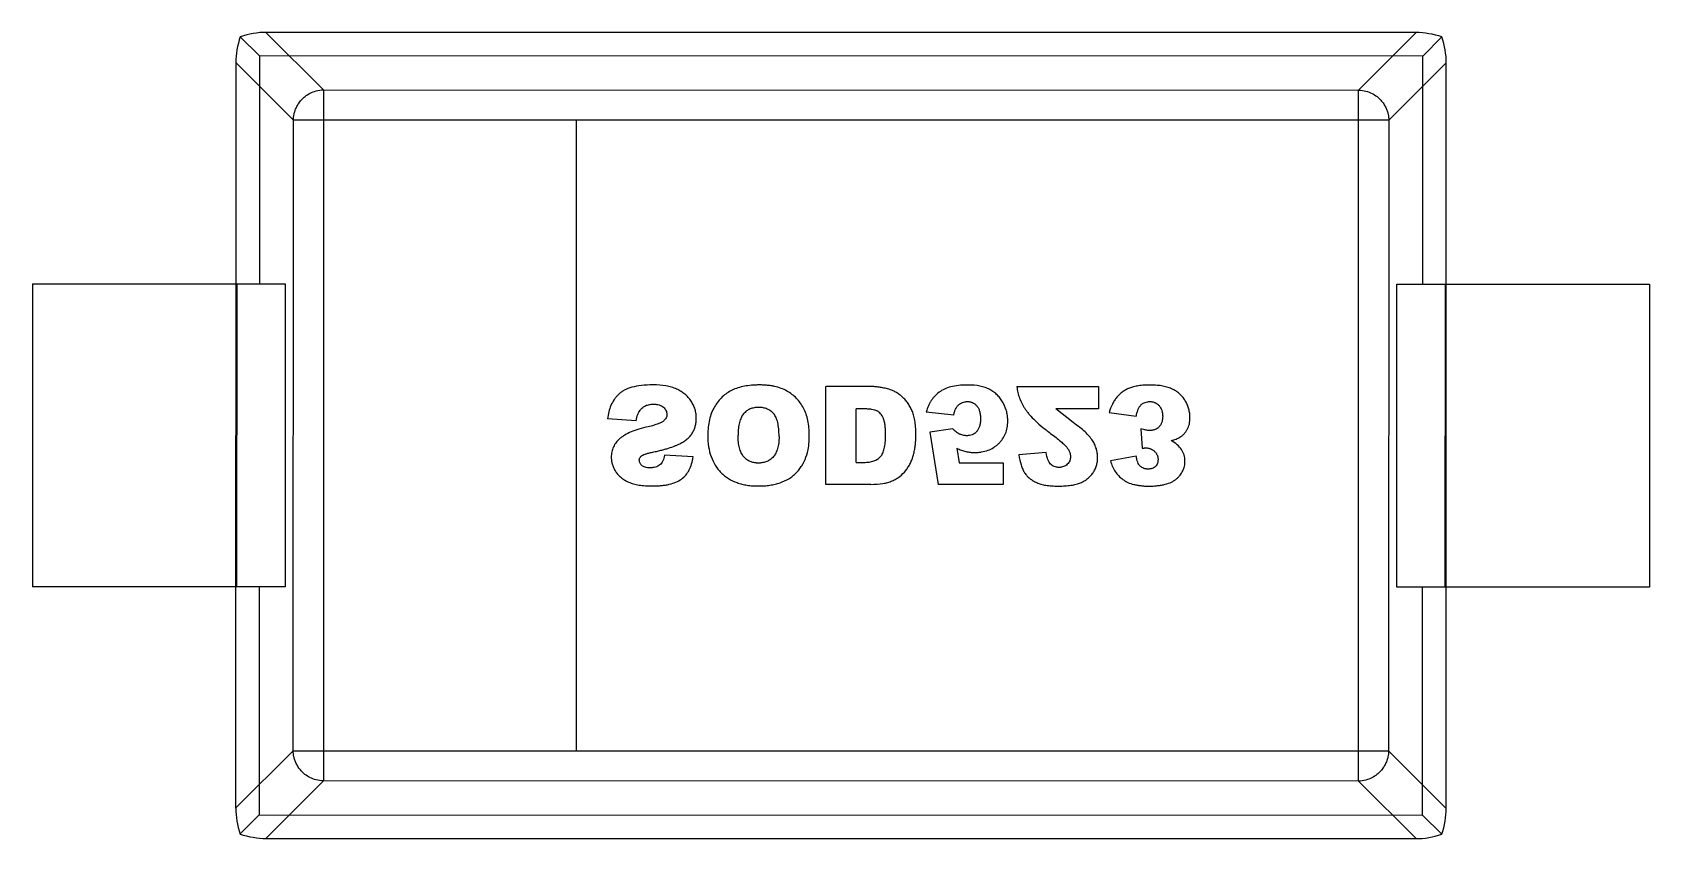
# Model space of a CAD drawing. Header units: inches. Extents: x -29 to 164, y -51 to 83.
# Drawn here: x 126.028 to 127.628, y 21.239 to 22.037 of the extents above; entities that cross this region are included whole.
import ezdxf

# ---------------------------------------------------------------- set-up
doc = ezdxf.new("R2010")
doc.units = ezdxf.units.IN
doc.header["$LTSCALE"] = 1.21
doc.header["$MEASUREMENT"] = 0
doc.layers.get('0').update_dxf_attribs({"linetype": 'CONTINUOUS'})

msp = doc.modelspace()

# ---------------------------------------------------------------- linework, layer by layer
at = {"color": 6, "linetype": 'Continuous'}
for p, q in [((126.2588, 22.0365), (126.3157, 21.9796)), ((127.3968, 22.0363), (126.2588, 22.0365)), ((127.3398, 21.9794), (127.3968, 22.0363)), ((126.2334, 22.0322), (126.2523, 22.0132)), ((127.4222, 22.032), (127.4032, 22.013)), ((126.229, 22.0068), (126.2288, 21.2688)), ((126.2859, 21.9498), (126.229, 22.0068)), ((126.2523, 22.0132), (126.2523, 21.7878)), ((127.4032, 22.013), (126.2523, 22.0132)), ((127.4265, 22.0065), (127.3696, 21.9496)), ((127.4032, 21.7875), (127.4032, 22.013)), ((127.4264, 21.2685), (127.4265, 22.0065)), ((126.3157, 21.9796), (126.3156, 21.2959)), ((126.3157, 21.9796), (127.3398, 21.9794)), ((127.3397, 21.2957), (127.3398, 21.9794)), ((126.2858, 21.3257), (126.2859, 21.9498)), ((126.5657, 21.9498), (126.2859, 21.9498)), ((126.5657, 21.9498), (126.5656, 21.3256)), ((127.3696, 21.9496), (126.5657, 21.9498)), ((127.3696, 21.9496), (127.3695, 21.3255)), ((126.0277, 21.7878), (126.0277, 21.4878)), ((126.0277, 21.7878), (126.2777, 21.7878)), ((126.2301, 21.4878), (126.2302, 21.7878)), ((126.2777, 21.7878), (126.2777, 21.4878)), ((127.3777, 21.4875), (127.3777, 21.7875)), ((127.3777, 21.7875), (127.6277, 21.7875)), ((127.4253, 21.7875), (127.4252, 21.4875)), ((127.6277, 21.7875), (127.6277, 21.4875)), ((126.8127, 21.5893), (126.8127, 21.6861)), ((126.8572, 21.6861), (126.8127, 21.6861)), ((127.0016, 21.6861), (127.0823, 21.6861)), ((127.0823, 21.6861), (127.0823, 21.6642)), ((126.6252, 21.6523), (126.5968, 21.654)), ((126.8427, 21.611), (126.8427, 21.664)), ((126.85, 21.664), (126.8427, 21.664)), ((126.9393, 21.6579), (126.9121, 21.6609)), ((127.0823, 21.6642), (127.0403, 21.6642)), ((127.0575, 21.6504), (127.0403, 21.6642)), ((127.093, 21.6605), (127.1198, 21.6569)), ((126.9383, 21.6444), (126.9155, 21.6411)), ((126.9155, 21.6411), (126.9238, 21.5892)), ((127.1243, 21.6442), (127.1257, 21.625)), ((126.6813, 21.6165), (126.6532, 21.6182)), ((126.9423, 21.6251), (126.9445, 21.6106)), ((127.0307, 21.6208), (127.0036, 21.6186)), ((127.1198, 21.6172), (127.0943, 21.6127)), ((126.9445, 21.6106), (126.9881, 21.6106)), ((126.9881, 21.6106), (126.9881, 21.5892)), ((126.8572, 21.5893), (126.8127, 21.5893)), ((126.9881, 21.5892), (126.9238, 21.5892)), ((126.2777, 21.4878), (126.0277, 21.4878)), ((126.2522, 21.4878), (126.2522, 21.2623)), ((127.6277, 21.4875), (127.3777, 21.4875)), ((127.4031, 21.2621), (127.4031, 21.4875)), ((126.2288, 21.2688), (126.2858, 21.3257)), ((126.2858, 21.3257), (126.5656, 21.3256)), ((126.5656, 21.3256), (127.3695, 21.3255)), ((127.3695, 21.3255), (127.4264, 21.2685)), ((126.3156, 21.2959), (126.2586, 21.239)), ((127.3397, 21.2957), (126.3156, 21.2959)), ((127.3966, 21.2388), (127.3397, 21.2957)), ((126.2332, 21.2434), (126.2522, 21.2623)), ((126.2522, 21.2623), (127.4031, 21.2621)), ((127.4031, 21.2621), (127.422, 21.2431)), ((126.2586, 21.239), (127.3966, 21.2388))]:
    msp.add_line(p, q, dxfattribs=at)
for centre, major_axis, start_param, end_param in [((126.2441, 22.0214), (0.0335, 0.0078), 1.029162, 1.807134), ((127.4114, 22.0212), (0.0335, -0.0078), 1.334459, 2.11243), ((126.2441, 22.0214), (0.0078, 0.0335), 1.334458, 2.11243), ((127.4114, 22.0212), (-0.0078, 0.0335), -2.11243, -1.334458), ((126.244, 21.2541), (-0.0078, 0.0335), 1.029162, 1.807134), ((127.4113, 21.2539), (0.0078, 0.0335), -1.807134, -1.029162), ((126.244, 21.2541), (0.0335, -0.0078), -1.807134, -1.029162), ((127.4113, 21.2539), (0.0335, 0.0078), -2.11243, -1.334458)]:
    msp.add_ellipse(centre, major_axis=major_axis, ratio=0.387063, start_param=start_param, end_param=end_param, dxfattribs=at)
for points, knots in [([(126.2859, 21.9498), (126.2859, 21.9508), (126.2861, 21.9528), (126.2866, 21.9558), (126.2875, 21.9591), (126.2889, 21.9625), (126.2909, 21.9661), (126.2937, 21.9698), (126.2976, 21.9734), (126.3025, 21.9766), (126.3086, 21.9789), (126.3133, 21.9796), (126.3157, 21.9796)], [0, 0, 0, 0, 0.061777, 0.12816, 0.200115, 0.279309, 0.36755, 0.4665, 0.577707, 0.702744, 0.843032, 1, 1, 1, 1]), ([(127.3398, 21.9794), (127.3423, 21.9794), (127.3469, 21.9787), (127.353, 21.9763), (127.358, 21.9732), (127.3618, 21.9696), (127.3646, 21.9659), (127.3667, 21.9623), (127.3681, 21.9589), (127.369, 21.9556), (127.3695, 21.9526), (127.3696, 21.9506), (127.3696, 21.9496)], [0, 0, 0, 0, 0.156967, 0.297255, 0.422292, 0.533499, 0.632449, 0.720691, 0.799885, 0.871841, 0.938224, 1, 1, 1, 1]), ([(126.6417, 21.6877), (126.6376, 21.6877), (126.63, 21.6873), (126.6205, 21.6855), (126.6142, 21.6831), (126.6101, 21.6805), (126.6075, 21.6783), (126.6053, 21.6758), (126.6026, 21.6723), (126.5999, 21.6675), (126.5978, 21.6611), (126.597, 21.6565), (126.5968, 21.654)], [0, 0, 0, 0, 0.124682, 0.249364, 0.374046, 0.436387, 0.498728, 0.561387, 0.624046, 0.749364, 0.874682, 1, 1, 1, 1]), ([(126.6532, 21.6182), (126.6528, 21.616), (126.6516, 21.6122), (126.6492, 21.609), (126.6466, 21.6073), (126.6443, 21.6063), (126.6421, 21.6059), (126.6401, 21.6057), (126.6387, 21.6057), (126.6373, 21.6057), (126.6357, 21.6058), (126.634, 21.6062), (126.6322, 21.6068), (126.6307, 21.6078), (126.6296, 21.609), (126.6288, 21.6103), (126.6283, 21.6117), (126.6281, 21.6131), (126.6282, 21.6144), (126.6286, 21.6155), (126.6292, 21.6163), (126.6298, 21.6169), (126.6303, 21.6174), (126.6309, 21.6179), (126.6319, 21.6185), (126.6337, 21.6192), (126.6361, 21.62), (126.6383, 21.6205), (126.6404, 21.621), (126.6427, 21.6215), (126.6458, 21.6221), (126.6495, 21.623), (126.6535, 21.6241), (126.6584, 21.6255), (126.6626, 21.627), (126.6661, 21.6284), (126.6683, 21.6295), (126.6704, 21.6306), (126.6729, 21.6322), (126.6757, 21.6343), (126.6785, 21.6371), (126.6808, 21.6402), (126.6824, 21.6435), (126.6836, 21.647), (126.6844, 21.6507), (126.6846, 21.654), (126.6845, 21.6569), (126.6842, 21.6599), (126.6834, 21.6635), (126.6817, 21.6677), (126.6795, 21.6718), (126.6766, 21.6755), (126.6733, 21.6787), (126.6695, 21.6814), (126.6651, 21.6837), (126.6602, 21.6855), (126.6528, 21.6872), (126.6464, 21.6877), (126.6417, 21.6877)], [0, 0, 0, 0, 0.034159, 0.068318, 0.085397, 0.102476, 0.119556, 0.128095, 0.136635, 0.14373, 0.150824, 0.165013, 0.179202, 0.193391, 0.20758, 0.221769, 0.235958, 0.250147, 0.260467, 0.270786, 0.281105, 0.286265, 0.291425, 0.296566, 0.301707, 0.31199, 0.322273, 0.327414, 0.332555, 0.338931, 0.345307, 0.358059, 0.370811, 0.383562, 0.409066, 0.421818, 0.43457, 0.447437, 0.460304, 0.486039, 0.511774, 0.537509, 0.562961, 0.588412, 0.613864, 0.639316, 0.654214, 0.669113, 0.69891, 0.728707, 0.758504, 0.788559, 0.818613, 0.848668, 0.878723, 0.909042, 0.939361, 1, 1, 1, 1]), ([(126.8571, 21.5893), (126.8615, 21.5893), (126.8675, 21.5897), (126.8741, 21.5912), (126.8785, 21.5927), (126.8823, 21.5947), (126.887, 21.5979), (126.891, 21.6019), (126.8943, 21.6065), (126.8964, 21.6102), (126.8981, 21.6143), (126.8995, 21.6186), (126.9005, 21.6231), (126.9013, 21.6277), (126.9016, 21.6316), (126.9018, 21.6349), (126.9018, 21.6378), (126.9018, 21.6411), (126.9016, 21.6459), (126.901, 21.6513), (126.9001, 21.6559), (126.8991, 21.6592), (126.8983, 21.6614), (126.8973, 21.6635), (126.896, 21.6662), (126.8941, 21.6694), (126.8915, 21.6727), (126.8885, 21.6758), (126.8853, 21.6784), (126.882, 21.6806), (126.8791, 21.682), (126.8768, 21.6829), (126.8748, 21.6835), (126.8726, 21.6841), (126.8694, 21.6848), (126.8656, 21.6855), (126.8613, 21.686), (126.8585, 21.6861), (126.8572, 21.6861)], [0, 0, 0, 0, 0.044753, 0.067129, 0.089506, 0.111754, 0.134001, 0.178497, 0.20114, 0.223784, 0.246427, 0.269071, 0.291945, 0.31482, 0.337695, 0.349132, 0.36057, 0.378623, 0.396676, 0.432782, 0.468888, 0.486942, 0.504995, 0.523222, 0.54145, 0.577904, 0.614359, 0.650814, 0.687548, 0.724282, 0.761016, 0.779383, 0.79775, 0.823032, 0.848313, 0.898875, 0.949438, 1, 1, 1, 1]), ([(126.9529, 21.6876), (126.9497, 21.6876), (126.9437, 21.6873), (126.9362, 21.686), (126.9299, 21.6837), (126.9246, 21.6806), (126.921, 21.6773), (126.9186, 21.6745), (126.917, 21.6723), (126.9156, 21.6699), (126.9138, 21.6663), (126.9127, 21.6632), (126.9121, 21.6609)], [0, 0, 0, 0, 0.126274, 0.252548, 0.378822, 0.505096, 0.629738, 0.692059, 0.75438, 0.815785, 0.87719, 1, 1, 1, 1]), ([(126.9423, 21.6251), (126.9438, 21.6244), (126.9468, 21.6231), (126.9512, 21.6218), (126.9548, 21.6211), (126.9577, 21.6209), (126.9604, 21.6208), (126.9635, 21.6209), (126.968, 21.6215), (126.9733, 21.6228), (126.9779, 21.6251), (126.9813, 21.6275), (126.9837, 21.6296), (126.9858, 21.6319), (126.9883, 21.6351), (126.9906, 21.6395), (126.9921, 21.6443), (126.9926, 21.6485), (126.9928, 21.6515), (126.9927, 21.6541), (126.9924, 21.6572), (126.9917, 21.661), (126.9905, 21.6648), (126.9892, 21.6677), (126.9881, 21.6699), (126.9869, 21.672), (126.9851, 21.6746), (126.9825, 21.6776), (126.979, 21.6806), (126.9749, 21.6832), (126.9704, 21.6852), (126.9635, 21.6871), (126.9574, 21.6876), (126.9529, 21.6876)], [0, 0, 0, 0, 0.031, 0.062001, 0.093651, 0.109476, 0.125301, 0.151853, 0.178404, 0.231506, 0.284608, 0.31116, 0.337711, 0.364262, 0.390813, 0.443915, 0.497018, 0.523569, 0.55012, 0.568783, 0.587445, 0.624771, 0.662097, 0.680759, 0.699422, 0.718335, 0.737248, 0.775073, 0.812899, 0.850725, 0.888043, 0.925362, 1, 1, 1, 1]), ([(127.0016, 21.6861), (127.0019, 21.6841), (127.0025, 21.6802), (127.0043, 21.6745), (127.0063, 21.6699), (127.0083, 21.6663), (127.01, 21.6637), (127.0119, 21.661), (127.015, 21.6572), (127.0198, 21.6522), (127.0272, 21.6458), (127.0331, 21.6412), (127.0363, 21.6388)], [0, 0, 0, 0, 0.125, 0.25, 0.375, 0.4375, 0.5, 0.5625, 0.625, 0.75, 0.875, 1, 1, 1, 1]), ([(127.1542, 21.6326), (127.1561, 21.6331), (127.1586, 21.6339), (127.1612, 21.635), (127.1628, 21.6358), (127.164, 21.6366), (127.1655, 21.6377), (127.1671, 21.6392), (127.1689, 21.6413), (127.1704, 21.6437), (127.1715, 21.6462), (127.1724, 21.649), (127.1728, 21.6515), (127.1729, 21.6536), (127.173, 21.6554), (127.1729, 21.6574), (127.1726, 21.6602), (127.1719, 21.6636), (127.1708, 21.6669), (127.1696, 21.6695), (127.1686, 21.6715), (127.1674, 21.6734), (127.1657, 21.6757), (127.1633, 21.6784), (127.1598, 21.6812), (127.1559, 21.6835), (127.1514, 21.6853), (127.1471, 21.6864), (127.1434, 21.687), (127.1404, 21.6873), (127.1378, 21.6875), (127.1356, 21.6876), (127.1339, 21.6876), (127.1323, 21.6876), (127.1302, 21.6875), (127.1276, 21.6874), (127.1248, 21.6872), (127.1212, 21.6867), (127.1171, 21.6859), (127.1137, 21.6848), (127.1112, 21.6837), (127.1088, 21.6825), (127.1061, 21.6808), (127.1031, 21.6784), (127.1005, 21.6755), (127.0982, 21.6724), (127.0955, 21.6676), (127.0939, 21.6635), (127.093, 21.6605)], [0, 0, 0, 0, 0.030891, 0.046337, 0.061782, 0.074265, 0.086747, 0.111713, 0.136678, 0.161643, 0.186608, 0.211574, 0.236539, 0.249021, 0.261504, 0.277018, 0.292532, 0.32356, 0.354589, 0.370103, 0.385617, 0.401214, 0.416811, 0.448005, 0.479199, 0.510393, 0.541732, 0.573071, 0.58874, 0.60441, 0.620079, 0.627914, 0.635749, 0.64336, 0.650971, 0.666193, 0.681414, 0.696636, 0.72708, 0.757524, 0.772678, 0.787833, 0.818143, 0.848452, 0.878762, 0.909071, 0.939381, 1, 1, 1, 1]), ([(126.6252, 21.6523), (126.6255, 21.6546), (126.6262, 21.6576), (126.6276, 21.6608), (126.6292, 21.6632), (126.6314, 21.6655), (126.6345, 21.6673), (126.6374, 21.6682), (126.64, 21.6686), (126.642, 21.6686), (126.6437, 21.6686), (126.6457, 21.6684), (126.6479, 21.6679), (126.6501, 21.667), (126.6521, 21.6657), (126.6536, 21.6641), (126.6546, 21.6625), (126.6553, 21.6606), (126.6555, 21.6587), (126.6553, 21.6568), (126.6547, 21.6551), (126.6538, 21.6537), (126.6529, 21.6527), (126.6522, 21.6519), (126.6512, 21.6512), (126.6496, 21.6503), (126.6469, 21.6491), (126.6425, 21.6477), (126.6389, 21.6468), (126.6369, 21.6463)], [0, 0, 0, 0, 0.068143, 0.102214, 0.136286, 0.192542, 0.248798, 0.305055, 0.333183, 0.361311, 0.38217, 0.403029, 0.444747, 0.486465, 0.528184, 0.569236, 0.610289, 0.651342, 0.692395, 0.731445, 0.770495, 0.809545, 0.82907, 0.848595, 0.867521, 0.886446, 0.924298, 0.962149, 1, 1, 1, 1]), ([(126.9393, 21.6579), (126.9395, 21.659), (126.9399, 21.661), (126.9409, 21.6637), (126.942, 21.6656), (126.9431, 21.667), (126.9439, 21.6679), (126.9449, 21.6687), (126.9462, 21.6696), (126.948, 21.6705), (126.9498, 21.671), (126.9514, 21.6712), (126.9527, 21.6713), (126.9541, 21.6712), (126.9554, 21.671), (126.9566, 21.6707), (126.9582, 21.6701), (126.9597, 21.6692), (126.9611, 21.668), (126.962, 21.667), (126.9629, 21.6659), (126.9639, 21.6642), (126.9646, 21.6623), (126.9652, 21.66), (126.9655, 21.6582), (126.9656, 21.6566), (126.9657, 21.6553), (126.9657, 21.6542), (126.9657, 21.6531), (126.9656, 21.6518), (126.9655, 21.6501), (126.9652, 21.6483), (126.9646, 21.6461), (126.9638, 21.6442), (126.9628, 21.6426), (126.9619, 21.6415), (126.961, 21.6405), (126.9596, 21.6394), (126.9576, 21.6384), (126.9554, 21.6377), (126.9535, 21.6375), (126.9522, 21.6374), (126.951, 21.6375), (126.9497, 21.6376), (126.9481, 21.6379), (126.9465, 21.6384), (126.9453, 21.6389), (126.9445, 21.6393), (126.9437, 21.6398), (126.9428, 21.6404), (126.941, 21.6417), (126.9394, 21.6432), (126.9383, 21.6444)], [0, 0, 0, 0, 0.031603, 0.063205, 0.094808, 0.11061, 0.126411, 0.14242, 0.158428, 0.190445, 0.222462, 0.238471, 0.25448, 0.272643, 0.290807, 0.30897, 0.327134, 0.363461, 0.381625, 0.399788, 0.417952, 0.436115, 0.472442, 0.490606, 0.50877, 0.526933, 0.536015, 0.545097, 0.554179, 0.56326, 0.581424, 0.599588, 0.617751, 0.654078, 0.672242, 0.690405, 0.708569, 0.726733, 0.76306, 0.799387, 0.81755, 0.835714, 0.84735, 0.858986, 0.882258, 0.90553, 0.917166, 0.928802, 0.937702, 0.946602, 0.964401, 1, 1, 1, 1]), ([(127.1198, 21.6569), (127.12, 21.6583), (127.1206, 21.6608), (127.1218, 21.6639), (127.1229, 21.666), (127.1239, 21.6673), (127.1247, 21.6682), (127.1256, 21.6689), (127.1268, 21.6697), (127.1285, 21.6705), (127.1304, 21.671), (127.132, 21.6712), (127.1333, 21.6712), (127.1346, 21.6712), (127.1359, 21.671), (127.1371, 21.6707), (127.1386, 21.6701), (127.1401, 21.6693), (127.1414, 21.6682), (127.1424, 21.6673), (127.1432, 21.6663), (127.1442, 21.6648), (127.1449, 21.6631), (127.1455, 21.6613), (127.1457, 21.6599), (127.1459, 21.6586), (127.1459, 21.6575), (127.146, 21.6567), (127.1459, 21.6559), (127.1459, 21.6548), (127.1457, 21.6536), (127.1455, 21.6521), (127.145, 21.6503), (127.1442, 21.6487), (127.1433, 21.6473), (127.1425, 21.6463), (127.1416, 21.6454), (127.1403, 21.6444), (127.1388, 21.6436), (127.1372, 21.6431), (127.1359, 21.6428), (127.1347, 21.6427), (127.1338, 21.6426), (127.133, 21.6426), (127.1322, 21.6426), (127.131, 21.6427), (127.1293, 21.643), (127.127, 21.6435), (127.1252, 21.6439), (127.1243, 21.6442)], [0, 0, 0, 0, 0.037924, 0.075847, 0.113771, 0.132732, 0.151694, 0.170361, 0.189027, 0.226361, 0.263694, 0.282361, 0.301027, 0.320385, 0.339744, 0.359102, 0.37846, 0.417176, 0.436534, 0.455892, 0.475014, 0.494137, 0.532382, 0.551505, 0.570628, 0.58975, 0.599311, 0.608873, 0.618575, 0.628277, 0.64768, 0.667084, 0.686488, 0.725296, 0.7447, 0.764104, 0.783239, 0.802374, 0.840644, 0.85978, 0.878915, 0.89805, 0.907618, 0.917185, 0.927537, 0.937889, 0.958593, 0.979296, 1, 1, 1, 1]), ([(126.8427, 21.611), (126.844, 21.611), (126.8458, 21.611), (126.8483, 21.611), (126.8505, 21.611), (126.853, 21.6111), (126.8565, 21.6115), (126.8603, 21.6124), (126.8634, 21.6139), (126.8655, 21.6154), (126.8668, 21.6167), (126.868, 21.6183), (126.8694, 21.6208), (126.8704, 21.6239), (126.8711, 21.6276), (126.8715, 21.6307), (126.8717, 21.6335), (126.8718, 21.6359), (126.8718, 21.6377), (126.8718, 21.6393), (126.8717, 21.6411), (126.8717, 21.6433), (126.8715, 21.6457), (126.8712, 21.6487), (126.8707, 21.6512), (126.8701, 21.6533), (126.8696, 21.6547), (126.869, 21.6559), (126.8681, 21.6575), (126.8669, 21.6591), (126.8655, 21.6605), (126.8643, 21.6614), (126.8634, 21.662), (126.8623, 21.6624), (126.8606, 21.663), (126.8581, 21.6635), (126.8545, 21.6639), (126.8516, 21.664), (126.85, 21.664)], [0, 0, 0, 0, 0.034117, 0.051176, 0.068234, 0.095159, 0.122084, 0.175933, 0.229783, 0.256708, 0.283633, 0.310557, 0.337482, 0.391332, 0.418256, 0.445181, 0.472106, 0.485568, 0.499031, 0.509276, 0.519521, 0.54001, 0.5605, 0.58099, 0.62197, 0.64246, 0.66295, 0.683908, 0.704866, 0.746782, 0.788698, 0.809656, 0.830614, 0.851788, 0.872961, 0.915307, 0.957654, 1, 1, 1, 1]), ([(127.0036, 21.6186), (127.0042, 21.6148), (127.0053, 21.6098), (127.0074, 21.6043), (127.0093, 21.6007), (127.0116, 21.5977), (127.0144, 21.5951), (127.0171, 21.5933), (127.0194, 21.5919), (127.0213, 21.591), (127.0233, 21.5902), (127.0262, 21.5893), (127.0295, 21.5885), (127.0332, 21.5881), (127.0361, 21.5878), (127.0387, 21.5877), (127.0409, 21.5876), (127.0426, 21.5876), (127.0443, 21.5876), (127.0466, 21.5877), (127.0493, 21.5878), (127.0524, 21.5881), (127.0562, 21.5885), (127.0605, 21.5894), (127.0641, 21.5906), (127.0666, 21.5917), (127.069, 21.593), (127.0718, 21.5949), (127.0746, 21.5976), (127.0771, 21.6008), (127.0791, 21.6042), (127.0805, 21.6079), (127.0814, 21.6117), (127.0817, 21.6159), (127.0814, 21.6202), (127.0804, 21.6245), (127.0791, 21.628), (127.0777, 21.6307), (127.0765, 21.6328), (127.075, 21.6348), (127.0728, 21.6376), (127.0693, 21.6412), (127.064, 21.6457), (127.0598, 21.6488), (127.0575, 21.6504)], [0, 0, 0, 0, 0.060014, 0.090021, 0.120028, 0.149921, 0.179814, 0.209708, 0.224654, 0.239601, 0.254633, 0.269665, 0.299728, 0.31476, 0.329792, 0.344824, 0.35234, 0.359856, 0.367748, 0.37564, 0.391423, 0.407207, 0.42299, 0.454557, 0.486124, 0.501675, 0.517227, 0.548329, 0.579431, 0.610534, 0.641636, 0.672738, 0.703841, 0.734943, 0.768215, 0.801487, 0.83476, 0.851396, 0.868032, 0.884528, 0.901024, 0.934016, 0.967008, 1, 1, 1, 1]), ([(126.6369, 21.6463), (126.6303, 21.6449), (126.6219, 21.6423), (126.6146, 21.6387), (126.611, 21.6364), (126.6088, 21.6346), (126.6068, 21.6327), (126.6046, 21.6301), (126.6024, 21.6264), (126.6011, 21.6223), (126.6005, 21.6188), (126.6004, 21.6163), (126.6005, 21.6141), (126.6008, 21.6117), (126.6014, 21.6087), (126.6028, 21.6053), (126.6047, 21.6019), (126.6071, 21.5987), (126.6101, 21.596), (126.6136, 21.5935), (126.6176, 21.5914), (126.6223, 21.5898), (126.6269, 21.5888), (126.631, 21.5882), (126.6343, 21.5879), (126.6372, 21.5878), (126.6396, 21.5877), (126.6416, 21.5877), (126.6438, 21.5877), (126.6467, 21.5878), (126.6503, 21.5881), (126.6542, 21.5886), (126.6591, 21.5896), (126.6645, 21.5914), (126.6699, 21.5944), (126.6743, 21.5984), (126.6788, 21.605), (126.6807, 21.6115), (126.6813, 21.6165)], [0, 0, 0, 0, 0.089316, 0.133974, 0.156303, 0.178632, 0.200834, 0.223036, 0.267439, 0.311843, 0.334045, 0.356247, 0.370858, 0.38547, 0.414693, 0.443916, 0.473139, 0.502463, 0.531787, 0.561111, 0.590435, 0.620035, 0.649636, 0.664436, 0.679236, 0.694036, 0.701436, 0.708836, 0.717944, 0.727052, 0.745268, 0.763483, 0.781699, 0.81813, 0.854562, 0.890921, 0.927281, 1, 1, 1, 1]), ([(127.0363, 21.6388), (127.0383, 21.6373), (127.0419, 21.6345), (127.0462, 21.6309), (127.0489, 21.6284), (127.0506, 21.6266), (127.0515, 21.6254), (127.0523, 21.6243), (127.0532, 21.6228), (127.054, 21.621), (127.0546, 21.6188), (127.0548, 21.6167), (127.0546, 21.6146), (127.054, 21.6126), (127.053, 21.6108), (127.0516, 21.6091), (127.0498, 21.6077), (127.0479, 21.6068), (127.0461, 21.6063), (127.0446, 21.6061), (127.0433, 21.606), (127.0421, 21.6061), (127.0405, 21.6063), (127.0387, 21.6068), (127.0367, 21.6078), (127.035, 21.6092), (127.0335, 21.6112), (127.0319, 21.6146), (127.0311, 21.6181), (127.0307, 21.6208)], [0, 0, 0, 0, 0.039267, 0.078533, 0.1178, 0.137433, 0.157067, 0.1767, 0.196333, 0.2356, 0.274866, 0.314133, 0.355226, 0.396319, 0.437412, 0.478505, 0.520862, 0.563219, 0.605576, 0.626755, 0.647933, 0.669942, 0.691951, 0.73597, 0.779988, 0.824006, 0.868004, 0.912003, 1, 1, 1, 1]), ([(127.0943, 21.6127), (127.0954, 21.6086), (127.0977, 21.6033), (127.1023, 21.5976), (127.1064, 21.594), (127.1113, 21.5911), (127.1162, 21.5894), (127.1207, 21.5885), (127.1242, 21.588), (127.1274, 21.5877), (127.13, 21.5876), (127.1322, 21.5876), (127.1344, 21.5876), (127.1374, 21.5877), (127.141, 21.588), (127.1449, 21.5886), (127.1497, 21.5896), (127.1538, 21.5911), (127.1573, 21.593), (127.1595, 21.5947), (127.1615, 21.5965), (127.1638, 21.5991), (127.166, 21.6026), (127.1674, 21.6065), (127.1679, 21.6098), (127.168, 21.612), (127.1679, 21.614), (127.1677, 21.616), (127.1672, 21.6184), (127.1661, 21.6212), (127.1641, 21.6247), (127.1605, 21.6286), (127.1565, 21.6314), (127.1542, 21.6326)], [0, 0, 0, 0, 0.088377, 0.132566, 0.176754, 0.220943, 0.265131, 0.287226, 0.30932, 0.331414, 0.342461, 0.353508, 0.366097, 0.378686, 0.403863, 0.42904, 0.454217, 0.504572, 0.529749, 0.554926, 0.580273, 0.60562, 0.656314, 0.707008, 0.732355, 0.757702, 0.77268, 0.787658, 0.817613, 0.847569, 0.877524, 0.938762, 1, 1, 1, 1]), ([(127.1257, 21.625), (127.1261, 21.6251), (127.1268, 21.6252), (127.1277, 21.6253), (127.1284, 21.6253), (127.1289, 21.6253), (127.1293, 21.6254), (127.1298, 21.6253), (127.1307, 21.6253), (127.1317, 21.6252), (127.1329, 21.6249), (127.1344, 21.6244), (127.1357, 21.6237), (127.137, 21.6228), (127.1379, 21.622), (127.1387, 21.6211), (127.1394, 21.6203), (127.14, 21.6193), (127.1405, 21.6183), (127.1409, 21.6173), (127.1412, 21.6163), (127.1413, 21.6152), (127.1414, 21.6141), (127.1413, 21.613), (127.1412, 21.6117), (127.1408, 21.6101), (127.1401, 21.6087), (127.1394, 21.6077), (127.1387, 21.607), (127.138, 21.6064), (127.137, 21.6057), (127.1359, 21.6052), (127.1347, 21.6048), (127.1337, 21.6046), (127.1328, 21.6045), (127.1321, 21.6044), (127.1315, 21.6044), (127.1309, 21.6044), (127.1302, 21.6045), (127.1292, 21.6046), (127.1282, 21.6048), (127.1269, 21.6052), (127.1256, 21.6058), (127.1245, 21.6066), (127.1238, 21.6072), (127.123, 21.608), (127.1222, 21.6092), (127.1213, 21.6111), (127.1204, 21.6138), (127.12, 21.616), (127.1198, 21.6172)], [0, 0, 0, 0, 0.009983, 0.019966, 0.029949, 0.03494, 0.039931, 0.050298, 0.060665, 0.081399, 0.102132, 0.122866, 0.164333, 0.185067, 0.205801, 0.226246, 0.246692, 0.267138, 0.287584, 0.308029, 0.328475, 0.348921, 0.369367, 0.388943, 0.408518, 0.44767, 0.486821, 0.506397, 0.525973, 0.545186, 0.5644, 0.602827, 0.62204, 0.641254, 0.660467, 0.670074, 0.679681, 0.689696, 0.699712, 0.719743, 0.739774, 0.759805, 0.799867, 0.819898, 0.839929, 0.859938, 0.879947, 0.919965, 0.959982, 1, 1, 1, 1]), ([(126.3156, 21.2959), (126.3131, 21.296), (126.3085, 21.2966), (126.3024, 21.299), (126.2974, 21.3021), (126.2936, 21.3057), (126.2908, 21.3094), (126.2887, 21.313), (126.2873, 21.3164), (126.2864, 21.3197), (126.2859, 21.3228), (126.2858, 21.3247), (126.2858, 21.3257)], [0, 0, 0, 0, 0.156967, 0.297255, 0.422292, 0.533499, 0.632449, 0.720691, 0.799885, 0.871841, 0.938224, 1, 1, 1, 1]), ([(127.3695, 21.3255), (127.3695, 21.3245), (127.3693, 21.3225), (127.3688, 21.3195), (127.3679, 21.3162), (127.3665, 21.3128), (127.3645, 21.3092), (127.3616, 21.3055), (127.3578, 21.3019), (127.3529, 21.2987), (127.3467, 21.2964), (127.3421, 21.2957), (127.3397, 21.2957)], [0, 0, 0, 0, 0.061777, 0.12816, 0.200115, 0.279309, 0.36755, 0.4665, 0.577707, 0.702744, 0.843032, 1, 1, 1, 1])]:
    msp.add_open_spline(points, degree=3, knots=knots, dxfattribs=at)
at = {"color": 7, "linetype": 'Continuous'}
for points, knots in [([(126.7963, 21.638), (126.7963, 21.6432), (126.7956, 21.6506), (126.7933, 21.6591), (126.7907, 21.6649), (126.7875, 21.67), (126.7837, 21.6745), (126.7793, 21.6785), (126.7742, 21.6818), (126.7685, 21.6844), (126.7632, 21.686), (126.7586, 21.6869), (126.7549, 21.6873), (126.7512, 21.6876), (126.7472, 21.6877), (126.7431, 21.6876), (126.738, 21.6873), (126.732, 21.6865), (126.7256, 21.6849), (126.7199, 21.6826), (126.7148, 21.6797), (126.7102, 21.6759), (126.7061, 21.6714), (126.7025, 21.6661), (126.6995, 21.6602), (126.6974, 21.6534), (126.6962, 21.646), (126.6959, 21.6406), (126.6959, 21.6377)], [0, 0, 0, 0, 0.077908, 0.11966, 0.161411, 0.20284, 0.244269, 0.285699, 0.327128, 0.368557, 0.409986, 0.430701, 0.451415, 0.47213, 0.492845, 0.513931, 0.535018, 0.577191, 0.619365, 0.661538, 0.703712, 0.745885, 0.788059, 0.830232, 0.872674, 0.915116, 0.957558, 1, 1, 1, 1]), ([(126.7664, 21.6367), (126.7664, 21.6394), (126.7661, 21.6444), (126.7652, 21.6507), (126.7638, 21.6548), (126.7624, 21.6575), (126.7611, 21.6592), (126.7597, 21.6607), (126.7582, 21.6619), (126.7565, 21.663), (126.7547, 21.6639), (126.7528, 21.6646), (126.7507, 21.6651), (126.7489, 21.6653), (126.7473, 21.6654), (126.7462, 21.6655), (126.745, 21.6654), (126.7435, 21.6653), (126.7417, 21.6651), (126.7396, 21.6646), (126.7371, 21.6637), (126.7348, 21.6624), (126.7327, 21.6606), (126.7313, 21.6591), (126.73, 21.6574), (126.7286, 21.6547), (126.7272, 21.6507), (126.7261, 21.645), (126.7259, 21.6404), (126.7259, 21.638)], [0, 0, 0, 0, 0.063336, 0.126675, 0.190013, 0.221682, 0.253351, 0.285081, 0.316811, 0.348541, 0.380271, 0.412001, 0.443732, 0.475462, 0.491327, 0.507192, 0.522581, 0.53797, 0.568749, 0.599527, 0.630305, 0.691862, 0.72264, 0.753418, 0.784241, 0.815064, 0.876709, 0.938355, 1, 1, 1, 1]), ([(126.6959, 21.6377), (126.6959, 21.6338), (126.6964, 21.6264), (126.6989, 21.6165), (126.7024, 21.6094), (126.7059, 21.6043), (126.709, 21.6008), (126.7125, 21.5977), (126.7175, 21.5941), (126.7233, 21.5914), (126.7296, 21.5895), (126.7347, 21.5884), (126.7392, 21.5879), (126.743, 21.5877), (126.746, 21.5877), (126.7489, 21.5877), (126.7528, 21.5879), (126.7574, 21.5884), (126.7626, 21.5894), (126.769, 21.5913), (126.7748, 21.594), (126.7799, 21.5975), (126.7833, 21.6006), (126.7864, 21.604), (126.7899, 21.609), (126.7933, 21.616), (126.7954, 21.6241), (126.7962, 21.6312), (126.7963, 21.6353), (126.7963, 21.6376), (126.7963, 21.638)], [0, 0, 0, 0, 0.06129, 0.122581, 0.183871, 0.214517, 0.245162, 0.275806, 0.306451, 0.367739, 0.398384, 0.429028, 0.459673, 0.474995, 0.490317, 0.506016, 0.521715, 0.553113, 0.584511, 0.615909, 0.678705, 0.710103, 0.741501, 0.773132, 0.804764, 0.868026, 0.931289, 0.962921, 0.994552, 1, 1, 1, 1]), ([(126.7664, 21.6367), (126.7664, 21.6367), (126.7664, 21.6355), (126.7663, 21.6333), (126.766, 21.6292), (126.7651, 21.6247), (126.7636, 21.6209), (126.7621, 21.6184), (126.7608, 21.6167), (126.7594, 21.6152), (126.7573, 21.6135), (126.755, 21.6122), (126.7524, 21.6113), (126.7504, 21.6108), (126.7486, 21.6105), (126.7471, 21.6104), (126.7459, 21.6104), (126.7447, 21.6104), (126.7433, 21.6105), (126.7415, 21.6108), (126.7396, 21.6113), (126.7371, 21.6122), (126.7348, 21.6135), (126.7328, 21.6153), (126.7313, 21.6168), (126.7301, 21.6185), (126.7286, 21.6212), (126.7272, 21.6252), (126.7261, 21.631), (126.7259, 21.6355), (126.7259, 21.638)], [0, 0, 0, 0, 0.000966, 0.03271, 0.064454, 0.127941, 0.191428, 0.223172, 0.254916, 0.286659, 0.318403, 0.38189, 0.413634, 0.445378, 0.477121, 0.492993, 0.508865, 0.524089, 0.539313, 0.569761, 0.600209, 0.630657, 0.691553, 0.722001, 0.752449, 0.783393, 0.814337, 0.876225, 0.938112, 1, 1, 1, 1])]:
    msp.add_open_spline(points, degree=3, knots=knots, dxfattribs=at)

doc.saveas('drawing.dxf')
